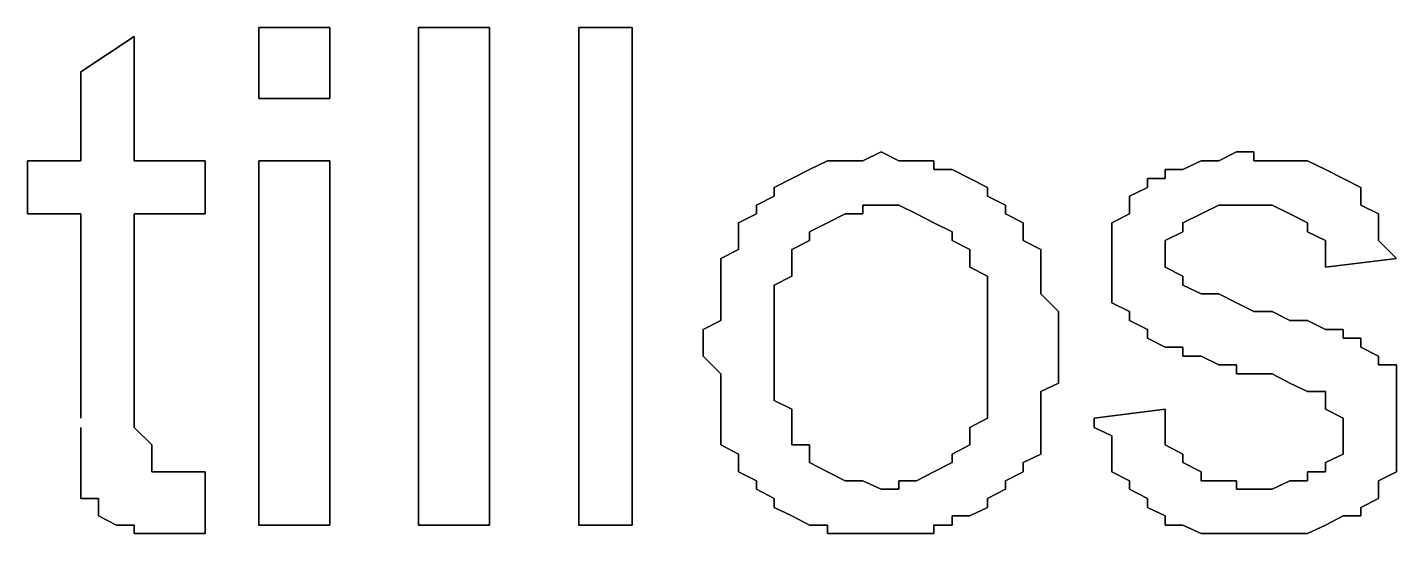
# Model space of a CAD drawing. Header units: metres. Extents: x 2.9 to 42.8, y 1.7 to 28.7.
# Drawn here: x 40.4777 to 40.7494, y 23.0135 to 23.114 of the extents above; entities that cross this region are included whole.
import ezdxf

# ---------------------------------------------------------------- set-up
doc = ezdxf.new("R2010")
doc.units = ezdxf.units.M
doc.layers.add('GRIS', color=8, linetype='Continuous')

msp = doc.modelspace()

# ---------------------------------------------------------------- linework, layer by layer
at = {"layer": 'GRIS', "lineweight": -3}
for points in [[(40.5377, 23.114), (40.5236, 23.114), (40.5377, 23.114)], [(40.5236, 23.114), (40.5236, 23.0999), (40.5236, 23.114)], [(40.5377, 23.0999), (40.5377, 23.114), (40.5377, 23.0999)], [(40.5694, 23.114), (40.5553, 23.114), (40.5694, 23.114)], [(40.5553, 23.114), (40.5553, 23.0152), (40.5553, 23.114)], [(40.5694, 23.0152), (40.5694, 23.114), (40.5694, 23.0152)], [(40.5977, 23.114), (40.5871, 23.114), (40.5977, 23.114)], [(40.5871, 23.114), (40.5871, 23.0152), (40.5871, 23.114)], [(40.5977, 23.0152), (40.5977, 23.114), (40.5977, 23.0152)], [(40.4989, 23.1122), (40.4883, 23.1052), (40.4989, 23.1122)], [(40.4989, 23.0875), (40.4989, 23.1122), (40.4989, 23.0875)], [(40.4883, 23.1052), (40.4883, 23.0875), (40.4883, 23.1052)], [(40.5236, 23.0999), (40.5377, 23.0999), (40.5236, 23.0999)], [(40.6471, 23.0893), (40.6435, 23.0875), (40.6471, 23.0893)], [(40.6506, 23.0875), (40.6471, 23.0893), (40.6506, 23.0875)], [(40.7176, 23.0893), (40.7141, 23.0875), (40.7176, 23.0893)], [(40.7211, 23.0893), (40.7176, 23.0893), (40.7211, 23.0893)], [(40.7211, 23.0875), (40.7211, 23.0893), (40.7211, 23.0875)], [(40.4883, 23.0875), (40.4777, 23.0875), (40.4883, 23.0875)], [(40.4777, 23.0875), (40.4777, 23.077), (40.4777, 23.0875)], [(40.513, 23.0875), (40.4989, 23.0875), (40.513, 23.0875)], [(40.513, 23.077), (40.513, 23.0875), (40.513, 23.077)], [(40.5377, 23.0875), (40.5236, 23.0875), (40.5377, 23.0875)], [(40.5236, 23.0875), (40.5236, 23.0152), (40.5236, 23.0875)], [(40.5377, 23.0152), (40.5377, 23.0875), (40.5377, 23.0152)], [(40.6365, 23.0875), (40.6329, 23.0858), (40.6365, 23.0875)], [(40.64, 23.0875), (40.6365, 23.0875), (40.64, 23.0875)], [(40.6435, 23.0875), (40.64, 23.0875), (40.6435, 23.0875)], [(40.6541, 23.0875), (40.6506, 23.0875), (40.6541, 23.0875)], [(40.6576, 23.0875), (40.6541, 23.0875), (40.6576, 23.0875)], [(40.6576, 23.0858), (40.6576, 23.0875), (40.6576, 23.0858)], [(40.7106, 23.0875), (40.707, 23.0858), (40.7106, 23.0875)], [(40.7141, 23.0875), (40.7106, 23.0875), (40.7141, 23.0875)], [(40.7247, 23.0875), (40.7211, 23.0875), (40.7247, 23.0875)], [(40.7282, 23.0875), (40.7247, 23.0875), (40.7282, 23.0875)], [(40.7317, 23.0875), (40.7282, 23.0875), (40.7317, 23.0875)], [(40.7353, 23.0858), (40.7317, 23.0875), (40.7353, 23.0858)], [(40.6294, 23.084), (40.6259, 23.0822), (40.6294, 23.084)], [(40.6329, 23.0858), (40.6294, 23.084), (40.6329, 23.0858)], [(40.6612, 23.0858), (40.6576, 23.0858), (40.6612, 23.0858)], [(40.6647, 23.084), (40.6612, 23.0858), (40.6647, 23.084)], [(40.6682, 23.0822), (40.6647, 23.084), (40.6682, 23.0822)], [(40.7035, 23.084), (40.7, 23.084), (40.7035, 23.084)], [(40.7, 23.084), (40.7, 23.0822), (40.7, 23.084)], [(40.707, 23.0858), (40.7035, 23.0858), (40.707, 23.0858)], [(40.7035, 23.0858), (40.7035, 23.084), (40.7035, 23.0858)], [(40.7388, 23.084), (40.7353, 23.0858), (40.7388, 23.084)], [(40.7423, 23.0822), (40.7388, 23.084), (40.7423, 23.0822)], [(40.6259, 23.0822), (40.6259, 23.0805), (40.6259, 23.0822)], [(40.6682, 23.0805), (40.6682, 23.0822), (40.6682, 23.0805)], [(40.7, 23.0822), (40.6964, 23.0805), (40.7, 23.0822)], [(40.7423, 23.0805), (40.7423, 23.0822), (40.7423, 23.0805)], [(40.6259, 23.0805), (40.6224, 23.0787), (40.6259, 23.0805)], [(40.6224, 23.0787), (40.6224, 23.077), (40.6224, 23.0787)], [(40.6435, 23.077), (40.6435, 23.0787), (40.6435, 23.077)], [(40.6435, 23.0787), (40.6471, 23.0787), (40.6435, 23.0787)], [(40.6471, 23.0787), (40.6506, 23.0787), (40.6471, 23.0787)], [(40.6506, 23.0787), (40.6541, 23.077), (40.6506, 23.0787)], [(40.6718, 23.0787), (40.6682, 23.0805), (40.6718, 23.0787)], [(40.6718, 23.077), (40.6718, 23.0787), (40.6718, 23.077)], [(40.6964, 23.0805), (40.6964, 23.0787), (40.6964, 23.0805)], [(40.6964, 23.0787), (40.6964, 23.077), (40.6964, 23.0787)], [(40.7106, 23.077), (40.7141, 23.0787), (40.7106, 23.077)], [(40.7141, 23.0787), (40.7176, 23.0787), (40.7141, 23.0787)], [(40.7176, 23.0787), (40.7211, 23.0787), (40.7176, 23.0787)], [(40.7211, 23.0787), (40.7247, 23.0787), (40.7211, 23.0787)], [(40.7247, 23.0787), (40.7282, 23.077), (40.7247, 23.0787)], [(40.7423, 23.0787), (40.7423, 23.0805), (40.7423, 23.0787)], [(40.7458, 23.077), (40.7423, 23.0787), (40.7458, 23.077)], [(40.4777, 23.077), (40.4883, 23.077), (40.4777, 23.077)], [(40.4883, 23.077), (40.4883, 23.0364), (40.4883, 23.077)], [(40.4989, 23.0346), (40.4989, 23.077), (40.4989, 23.0346)], [(40.4989, 23.077), (40.513, 23.077), (40.4989, 23.077)], [(40.6224, 23.077), (40.6188, 23.0752), (40.6224, 23.077)], [(40.6365, 23.0752), (40.64, 23.077), (40.6365, 23.0752)], [(40.64, 23.077), (40.6435, 23.077), (40.64, 23.077)], [(40.6541, 23.077), (40.6576, 23.0752), (40.6541, 23.077)], [(40.6753, 23.0752), (40.6718, 23.077), (40.6753, 23.0752)], [(40.6964, 23.077), (40.6929, 23.0752), (40.6964, 23.077)], [(40.707, 23.0752), (40.7106, 23.077), (40.707, 23.0752)], [(40.7282, 23.077), (40.7317, 23.0752), (40.7282, 23.077)], [(40.7458, 23.0752), (40.7458, 23.077), (40.7458, 23.0752)], [(40.6188, 23.0752), (40.6188, 23.0734), (40.6188, 23.0752)], [(40.6188, 23.0734), (40.6188, 23.0717), (40.6188, 23.0734)], [(40.6329, 23.0734), (40.6365, 23.0752), (40.6329, 23.0734)], [(40.6329, 23.0717), (40.6329, 23.0734), (40.6329, 23.0717)], [(40.6576, 23.0752), (40.6612, 23.0734), (40.6576, 23.0752)], [(40.6612, 23.0734), (40.6612, 23.0717), (40.6612, 23.0734)], [(40.6753, 23.0734), (40.6753, 23.0752), (40.6753, 23.0734)], [(40.6753, 23.0717), (40.6753, 23.0734), (40.6753, 23.0717)], [(40.6929, 23.0752), (40.6929, 23.0717), (40.6929, 23.0752)], [(40.7035, 23.0717), (40.707, 23.0734), (40.7035, 23.0717)], [(40.707, 23.0734), (40.707, 23.0752), (40.707, 23.0734)], [(40.7317, 23.0752), (40.7317, 23.0734), (40.7317, 23.0752)], [(40.7317, 23.0734), (40.7353, 23.0717), (40.7317, 23.0734)], [(40.7458, 23.0734), (40.7458, 23.0752), (40.7458, 23.0734)], [(40.7458, 23.0717), (40.7458, 23.0734), (40.7458, 23.0717)], [(40.6188, 23.0717), (40.6188, 23.0699), (40.6188, 23.0717)], [(40.6294, 23.0699), (40.6329, 23.0717), (40.6294, 23.0699)], [(40.6612, 23.0717), (40.6647, 23.0699), (40.6612, 23.0717)], [(40.6788, 23.0699), (40.6753, 23.0717), (40.6788, 23.0699)], [(40.6929, 23.0717), (40.6929, 23.0699), (40.6929, 23.0717)], [(40.7035, 23.0699), (40.7035, 23.0717), (40.7035, 23.0699)], [(40.7353, 23.0717), (40.7353, 23.0681), (40.7353, 23.0717)], [(40.7494, 23.0681), (40.7458, 23.0717), (40.7494, 23.0681)], [(40.6188, 23.0699), (40.6153, 23.0681), (40.6188, 23.0699)], [(40.6153, 23.0681), (40.6153, 23.0664), (40.6153, 23.0681)], [(40.6294, 23.0681), (40.6294, 23.0699), (40.6294, 23.0681)], [(40.6294, 23.0664), (40.6294, 23.0681), (40.6294, 23.0664)], [(40.6647, 23.0699), (40.6647, 23.0681), (40.6647, 23.0699)], [(40.6647, 23.0681), (40.6647, 23.0664), (40.6647, 23.0681)], [(40.6788, 23.0681), (40.6788, 23.0699), (40.6788, 23.0681)], [(40.6788, 23.0646), (40.6788, 23.0681), (40.6788, 23.0646)], [(40.6929, 23.0699), (40.6929, 23.0681), (40.6929, 23.0699)], [(40.6929, 23.0681), (40.6929, 23.0664), (40.6929, 23.0681)], [(40.7035, 23.0664), (40.7035, 23.0699), (40.7035, 23.0664)], [(40.7353, 23.0681), (40.7353, 23.0664), (40.7353, 23.0681)], [(40.7353, 23.0664), (40.7494, 23.0681), (40.7353, 23.0664)], [(40.6153, 23.0664), (40.6153, 23.0628), (40.6153, 23.0664)], [(40.6294, 23.0646), (40.6294, 23.0664), (40.6294, 23.0646)], [(40.6647, 23.0664), (40.6682, 23.0646), (40.6647, 23.0664)], [(40.6929, 23.0664), (40.6929, 23.0646), (40.6929, 23.0664)], [(40.707, 23.0646), (40.7035, 23.0664), (40.707, 23.0646)], [(40.6153, 23.0628), (40.6153, 23.0611), (40.6153, 23.0628)], [(40.6259, 23.0628), (40.6294, 23.0646), (40.6259, 23.0628)], [(40.6259, 23.0593), (40.6259, 23.0628), (40.6259, 23.0593)], [(40.6682, 23.0646), (40.6682, 23.0611), (40.6682, 23.0646)], [(40.6788, 23.0628), (40.6788, 23.0646), (40.6788, 23.0628)], [(40.6788, 23.0611), (40.6788, 23.0628), (40.6788, 23.0611)], [(40.6929, 23.0646), (40.6929, 23.0628), (40.6929, 23.0646)], [(40.6929, 23.0628), (40.6929, 23.0593), (40.6929, 23.0628)], [(40.707, 23.0628), (40.707, 23.0646), (40.707, 23.0628)], [(40.7106, 23.0611), (40.707, 23.0628), (40.7106, 23.0611)], [(40.6153, 23.0611), (40.6153, 23.0593), (40.6153, 23.0611)], [(40.6153, 23.0593), (40.6153, 23.0558), (40.6153, 23.0593)], [(40.6259, 23.0576), (40.6259, 23.0593), (40.6259, 23.0576)], [(40.6682, 23.0611), (40.6682, 23.0593), (40.6682, 23.0611)], [(40.6682, 23.0593), (40.6682, 23.0558), (40.6682, 23.0593)], [(40.6823, 23.0576), (40.6788, 23.0611), (40.6823, 23.0576)], [(40.6929, 23.0593), (40.6964, 23.0576), (40.6929, 23.0593)], [(40.7141, 23.0611), (40.7106, 23.0611), (40.7141, 23.0611)], [(40.7176, 23.0593), (40.7141, 23.0611), (40.7176, 23.0593)], [(40.7211, 23.0576), (40.7176, 23.0593), (40.7211, 23.0576)], [(40.6259, 23.054), (40.6259, 23.0576), (40.6259, 23.054)], [(40.6823, 23.0558), (40.6823, 23.0576), (40.6823, 23.0558)], [(40.6964, 23.0576), (40.6964, 23.0558), (40.6964, 23.0576)], [(40.7247, 23.0576), (40.7211, 23.0576), (40.7247, 23.0576)], [(40.7282, 23.0558), (40.7247, 23.0576), (40.7282, 23.0558)], [(40.6153, 23.0558), (40.6118, 23.054), (40.6153, 23.0558)], [(40.6118, 23.054), (40.6118, 23.0505), (40.6118, 23.054)], [(40.6259, 23.0523), (40.6259, 23.054), (40.6259, 23.0523)], [(40.6682, 23.0558), (40.6682, 23.054), (40.6682, 23.0558)], [(40.6682, 23.054), (40.6682, 23.0505), (40.6682, 23.054)], [(40.6823, 23.0523), (40.6823, 23.0558), (40.6823, 23.0523)], [(40.6964, 23.0558), (40.7, 23.054), (40.6964, 23.0558)], [(40.7, 23.054), (40.7, 23.0523), (40.7, 23.054)], [(40.7317, 23.0558), (40.7282, 23.0558), (40.7317, 23.0558)], [(40.7353, 23.054), (40.7317, 23.0558), (40.7353, 23.054)], [(40.7388, 23.054), (40.7353, 23.054), (40.7388, 23.054)], [(40.7388, 23.0523), (40.7388, 23.054), (40.7388, 23.0523)], [(40.6259, 23.0505), (40.6259, 23.0523), (40.6259, 23.0505)], [(40.6823, 23.0487), (40.6823, 23.0523), (40.6823, 23.0487)], [(40.7, 23.0523), (40.7035, 23.0505), (40.7, 23.0523)], [(40.7423, 23.0523), (40.7388, 23.0523), (40.7423, 23.0523)], [(40.7423, 23.0505), (40.7423, 23.0523), (40.7423, 23.0505)], [(40.6118, 23.0505), (40.6118, 23.0487), (40.6118, 23.0505)], [(40.6118, 23.0487), (40.6153, 23.0452), (40.6118, 23.0487)], [(40.6259, 23.047), (40.6259, 23.0505), (40.6259, 23.047)], [(40.6682, 23.0505), (40.6682, 23.047), (40.6682, 23.0505)], [(40.6823, 23.0452), (40.6823, 23.0487), (40.6823, 23.0452)], [(40.7035, 23.0505), (40.707, 23.0505), (40.7035, 23.0505)], [(40.707, 23.0505), (40.707, 23.0487), (40.707, 23.0505)], [(40.707, 23.0487), (40.7106, 23.0487), (40.707, 23.0487)], [(40.7106, 23.0487), (40.7141, 23.047), (40.7106, 23.0487)], [(40.7458, 23.0487), (40.7423, 23.0505), (40.7458, 23.0487)], [(40.7458, 23.047), (40.7458, 23.0487), (40.7458, 23.047)], [(40.6259, 23.0452), (40.6259, 23.047), (40.6259, 23.0452)], [(40.6682, 23.047), (40.6682, 23.0434), (40.6682, 23.047)], [(40.7141, 23.047), (40.7176, 23.047), (40.7141, 23.047)], [(40.7176, 23.047), (40.7176, 23.0452), (40.7176, 23.047)], [(40.7494, 23.047), (40.7458, 23.047), (40.7494, 23.047)], [(40.7494, 23.0434), (40.7494, 23.047), (40.7494, 23.0434)], [(40.6153, 23.0452), (40.6153, 23.0434), (40.6153, 23.0452)], [(40.6153, 23.0434), (40.6153, 23.0399), (40.6153, 23.0434)], [(40.6259, 23.0417), (40.6259, 23.0452), (40.6259, 23.0417)], [(40.6682, 23.0434), (40.6682, 23.0417), (40.6682, 23.0434)], [(40.6788, 23.0417), (40.6823, 23.0434), (40.6788, 23.0417)], [(40.6823, 23.0434), (40.6823, 23.0452), (40.6823, 23.0434)], [(40.7176, 23.0452), (40.7211, 23.0452), (40.7176, 23.0452)], [(40.7211, 23.0452), (40.7247, 23.0452), (40.7211, 23.0452)], [(40.7247, 23.0452), (40.7282, 23.0434), (40.7247, 23.0452)], [(40.7282, 23.0434), (40.7317, 23.0417), (40.7282, 23.0434)], [(40.7494, 23.0417), (40.7494, 23.0434), (40.7494, 23.0417)], [(40.6259, 23.0399), (40.6259, 23.0417), (40.6259, 23.0399)], [(40.6682, 23.0417), (40.6682, 23.0399), (40.6682, 23.0417)], [(40.6788, 23.0382), (40.6788, 23.0417), (40.6788, 23.0382)], [(40.7317, 23.0417), (40.7353, 23.0417), (40.7317, 23.0417)], [(40.7353, 23.0417), (40.7353, 23.0399), (40.7353, 23.0417)], [(40.7494, 23.0399), (40.7494, 23.0417), (40.7494, 23.0399)], [(40.6153, 23.0399), (40.6153, 23.0382), (40.6153, 23.0399)], [(40.6153, 23.0382), (40.6153, 23.0364), (40.6153, 23.0382)], [(40.6294, 23.0382), (40.6259, 23.0399), (40.6294, 23.0382)], [(40.6294, 23.0364), (40.6294, 23.0382), (40.6294, 23.0364)], [(40.6682, 23.0399), (40.6682, 23.0364), (40.6682, 23.0399)], [(40.6788, 23.0364), (40.6788, 23.0382), (40.6788, 23.0364)], [(40.7035, 23.0382), (40.6894, 23.0364), (40.7035, 23.0382)], [(40.7035, 23.0346), (40.7035, 23.0382), (40.7035, 23.0346)], [(40.7353, 23.0399), (40.7353, 23.0382), (40.7353, 23.0399)], [(40.7353, 23.0382), (40.7388, 23.0364), (40.7353, 23.0382)], [(40.7494, 23.0382), (40.7494, 23.0399), (40.7494, 23.0382)], [(40.7494, 23.0364), (40.7494, 23.0382), (40.7494, 23.0364)], [(40.6153, 23.0364), (40.6153, 23.0329), (40.6153, 23.0364)], [(40.6294, 23.0329), (40.6294, 23.0364), (40.6294, 23.0329)], [(40.6682, 23.0364), (40.6647, 23.0346), (40.6682, 23.0364)], [(40.6788, 23.0346), (40.6788, 23.0364), (40.6788, 23.0346)], [(40.6894, 23.0364), (40.6894, 23.0346), (40.6894, 23.0364)], [(40.7388, 23.0364), (40.7388, 23.0346), (40.7388, 23.0364)], [(40.7494, 23.0329), (40.7494, 23.0364), (40.7494, 23.0329)], [(40.4883, 23.0346), (40.4883, 23.0329), (40.4883, 23.0346)], [(40.4883, 23.0329), (40.4883, 23.0293), (40.4883, 23.0329)], [(40.5024, 23.0311), (40.4989, 23.0346), (40.5024, 23.0311)], [(40.6153, 23.0329), (40.6153, 23.0311), (40.6153, 23.0329)], [(40.6294, 23.0311), (40.6294, 23.0329), (40.6294, 23.0311)], [(40.6647, 23.0346), (40.6647, 23.0329), (40.6647, 23.0346)], [(40.6647, 23.0329), (40.6647, 23.0311), (40.6647, 23.0329)], [(40.6788, 23.0329), (40.6788, 23.0346), (40.6788, 23.0329)], [(40.6788, 23.0311), (40.6788, 23.0329), (40.6788, 23.0311)], [(40.6894, 23.0346), (40.6929, 23.0329), (40.6894, 23.0346)], [(40.6929, 23.0329), (40.6929, 23.0293), (40.6929, 23.0329)], [(40.7035, 23.0329), (40.7035, 23.0346), (40.7035, 23.0329)], [(40.7035, 23.0311), (40.7035, 23.0329), (40.7035, 23.0311)], [(40.7388, 23.0346), (40.7388, 23.0329), (40.7388, 23.0346)], [(40.7388, 23.0329), (40.7388, 23.0293), (40.7388, 23.0329)], [(40.7494, 23.0311), (40.7494, 23.0329), (40.7494, 23.0311)], [(40.4883, 23.0293), (40.4883, 23.0258), (40.4883, 23.0293)], [(40.5024, 23.0293), (40.5024, 23.0311), (40.5024, 23.0293)], [(40.5024, 23.0276), (40.5024, 23.0293), (40.5024, 23.0276)], [(40.6153, 23.0311), (40.6188, 23.0293), (40.6153, 23.0311)], [(40.6188, 23.0293), (40.6188, 23.0276), (40.6188, 23.0293)], [(40.6329, 23.0311), (40.6294, 23.0311), (40.6329, 23.0311)], [(40.6329, 23.0293), (40.6329, 23.0311), (40.6329, 23.0293)], [(40.6329, 23.0276), (40.6329, 23.0293), (40.6329, 23.0276)], [(40.6647, 23.0311), (40.6612, 23.0293), (40.6647, 23.0311)], [(40.6612, 23.0293), (40.6612, 23.0276), (40.6612, 23.0293)], [(40.6753, 23.0276), (40.6788, 23.0293), (40.6753, 23.0276)], [(40.6788, 23.0293), (40.6788, 23.0311), (40.6788, 23.0293)], [(40.6929, 23.0293), (40.6929, 23.0276), (40.6929, 23.0293)], [(40.707, 23.0293), (40.7035, 23.0311), (40.707, 23.0293)], [(40.707, 23.0276), (40.707, 23.0293), (40.707, 23.0276)], [(40.7388, 23.0293), (40.7353, 23.0276), (40.7388, 23.0293)], [(40.7494, 23.0293), (40.7494, 23.0311), (40.7494, 23.0293)], [(40.7494, 23.0258), (40.7494, 23.0293), (40.7494, 23.0258)], [(40.5024, 23.0258), (40.5024, 23.0276), (40.5024, 23.0258)], [(40.6188, 23.0276), (40.6188, 23.0258), (40.6188, 23.0276)], [(40.6365, 23.0258), (40.6329, 23.0276), (40.6365, 23.0258)], [(40.6612, 23.0276), (40.6576, 23.0258), (40.6612, 23.0276)], [(40.6753, 23.0258), (40.6753, 23.0276), (40.6753, 23.0258)], [(40.6929, 23.0276), (40.6929, 23.0258), (40.6929, 23.0276)], [(40.7106, 23.0258), (40.707, 23.0276), (40.7106, 23.0258)], [(40.7353, 23.0276), (40.7353, 23.0258), (40.7353, 23.0276)], [(40.4883, 23.0258), (40.4883, 23.024), (40.4883, 23.0258)], [(40.4883, 23.024), (40.4883, 23.0223), (40.4883, 23.024)], [(40.5059, 23.0258), (40.5024, 23.0258), (40.5059, 23.0258)], [(40.5095, 23.0258), (40.5059, 23.0258), (40.5095, 23.0258)], [(40.513, 23.0258), (40.5095, 23.0258), (40.513, 23.0258)], [(40.513, 23.0152), (40.513, 23.0258), (40.513, 23.0152)], [(40.6188, 23.0258), (40.6224, 23.024), (40.6188, 23.0258)], [(40.6224, 23.024), (40.6224, 23.0223), (40.6224, 23.024)], [(40.64, 23.024), (40.6365, 23.0258), (40.64, 23.024)], [(40.6435, 23.024), (40.64, 23.024), (40.6435, 23.024)], [(40.6471, 23.0223), (40.6435, 23.024), (40.6471, 23.0223)], [(40.6541, 23.024), (40.6506, 23.024), (40.6541, 23.024)], [(40.6506, 23.024), (40.6506, 23.0223), (40.6506, 23.024)], [(40.6576, 23.0258), (40.6541, 23.024), (40.6576, 23.0258)], [(40.6718, 23.024), (40.6753, 23.0258), (40.6718, 23.024)], [(40.6718, 23.0223), (40.6718, 23.024), (40.6718, 23.0223)], [(40.6929, 23.0258), (40.6964, 23.024), (40.6929, 23.0258)], [(40.6964, 23.024), (40.6964, 23.0223), (40.6964, 23.024)], [(40.7106, 23.024), (40.7106, 23.0258), (40.7106, 23.024)], [(40.7141, 23.024), (40.7106, 23.024), (40.7141, 23.024)], [(40.7176, 23.024), (40.7141, 23.024), (40.7176, 23.024)], [(40.7176, 23.0223), (40.7176, 23.024), (40.7176, 23.0223)], [(40.7282, 23.024), (40.7247, 23.0223), (40.7282, 23.024)], [(40.7317, 23.024), (40.7282, 23.024), (40.7317, 23.024)], [(40.7353, 23.0258), (40.7317, 23.0258), (40.7353, 23.0258)], [(40.7317, 23.0258), (40.7317, 23.024), (40.7317, 23.0258)], [(40.7458, 23.024), (40.7494, 23.0258), (40.7458, 23.024)], [(40.7458, 23.0223), (40.7458, 23.024), (40.7458, 23.0223)], [(40.4883, 23.0223), (40.4883, 23.0205), (40.4883, 23.0223)], [(40.6224, 23.0223), (40.6259, 23.0205), (40.6224, 23.0223)], [(40.6506, 23.0223), (40.6471, 23.0223), (40.6506, 23.0223)], [(40.6682, 23.0205), (40.6718, 23.0223), (40.6682, 23.0205)], [(40.6964, 23.0223), (40.7, 23.0205), (40.6964, 23.0223)], [(40.7211, 23.0223), (40.7176, 23.0223), (40.7211, 23.0223)], [(40.7247, 23.0223), (40.7211, 23.0223), (40.7247, 23.0223)], [(40.7458, 23.0205), (40.7458, 23.0223), (40.7458, 23.0205)], [(40.4883, 23.0205), (40.4918, 23.0205), (40.4883, 23.0205)], [(40.4918, 23.0205), (40.4918, 23.0187), (40.4918, 23.0205)], [(40.4918, 23.0187), (40.4918, 23.017), (40.4918, 23.0187)], [(40.6259, 23.0205), (40.6259, 23.0187), (40.6259, 23.0205)], [(40.6259, 23.0187), (40.6294, 23.017), (40.6259, 23.0187)], [(40.6647, 23.017), (40.6682, 23.0187), (40.6647, 23.017)], [(40.6682, 23.0187), (40.6682, 23.0205), (40.6682, 23.0187)], [(40.7, 23.0205), (40.7, 23.0187), (40.7, 23.0205)], [(40.7, 23.0187), (40.7035, 23.017), (40.7, 23.0187)], [(40.7423, 23.0187), (40.7458, 23.0205), (40.7423, 23.0187)], [(40.7423, 23.017), (40.7423, 23.0187), (40.7423, 23.017)], [(40.4918, 23.017), (40.4954, 23.0152), (40.4918, 23.017)], [(40.6294, 23.017), (40.6329, 23.0152), (40.6294, 23.017)], [(40.6612, 23.0152), (40.6612, 23.017), (40.6612, 23.0152)], [(40.6612, 23.017), (40.6647, 23.017), (40.6612, 23.017)], [(40.7035, 23.017), (40.7035, 23.0152), (40.7035, 23.017)], [(40.7353, 23.0152), (40.7388, 23.017), (40.7353, 23.0152)], [(40.7388, 23.017), (40.7423, 23.017), (40.7388, 23.017)], [(40.4954, 23.0152), (40.4989, 23.0152), (40.4954, 23.0152)], [(40.4989, 23.0152), (40.4989, 23.0135), (40.4989, 23.0152)], [(40.4989, 23.0135), (40.5024, 23.0135), (40.4989, 23.0135)], [(40.5024, 23.0135), (40.5059, 23.0135), (40.5024, 23.0135)], [(40.5059, 23.0135), (40.5095, 23.0135), (40.5059, 23.0135)], [(40.5095, 23.0135), (40.513, 23.0135), (40.5095, 23.0135)], [(40.513, 23.0135), (40.513, 23.0152), (40.513, 23.0135)], [(40.5236, 23.0152), (40.5377, 23.0152), (40.5236, 23.0152)], [(40.5553, 23.0152), (40.5694, 23.0152), (40.5553, 23.0152)], [(40.5871, 23.0152), (40.5977, 23.0152), (40.5871, 23.0152)], [(40.6329, 23.0152), (40.6365, 23.0152), (40.6329, 23.0152)], [(40.6365, 23.0152), (40.6365, 23.0135), (40.6365, 23.0152)], [(40.6365, 23.0135), (40.64, 23.0135), (40.6365, 23.0135)], [(40.64, 23.0135), (40.6435, 23.0135), (40.64, 23.0135)], [(40.6435, 23.0135), (40.6471, 23.0135), (40.6435, 23.0135)], [(40.6471, 23.0135), (40.6506, 23.0135), (40.6471, 23.0135)], [(40.6506, 23.0135), (40.6541, 23.0135), (40.6506, 23.0135)], [(40.6541, 23.0135), (40.6576, 23.0135), (40.6541, 23.0135)], [(40.6576, 23.0135), (40.6576, 23.0152), (40.6576, 23.0135)], [(40.6576, 23.0152), (40.6612, 23.0152), (40.6576, 23.0152)], [(40.7035, 23.0152), (40.707, 23.0152), (40.7035, 23.0152)], [(40.707, 23.0152), (40.7106, 23.0135), (40.707, 23.0152)], [(40.7106, 23.0135), (40.7141, 23.0135), (40.7106, 23.0135)], [(40.7141, 23.0135), (40.7176, 23.0135), (40.7141, 23.0135)], [(40.7176, 23.0135), (40.7211, 23.0135), (40.7176, 23.0135)], [(40.7211, 23.0135), (40.7247, 23.0135), (40.7211, 23.0135)], [(40.7247, 23.0135), (40.7282, 23.0135), (40.7247, 23.0135)], [(40.7282, 23.0135), (40.7317, 23.0135), (40.7282, 23.0135)], [(40.7317, 23.0135), (40.7353, 23.0152), (40.7317, 23.0135)]]:
    msp.add_lwpolyline(points, dxfattribs=at)

doc.saveas('drawing.dxf')
